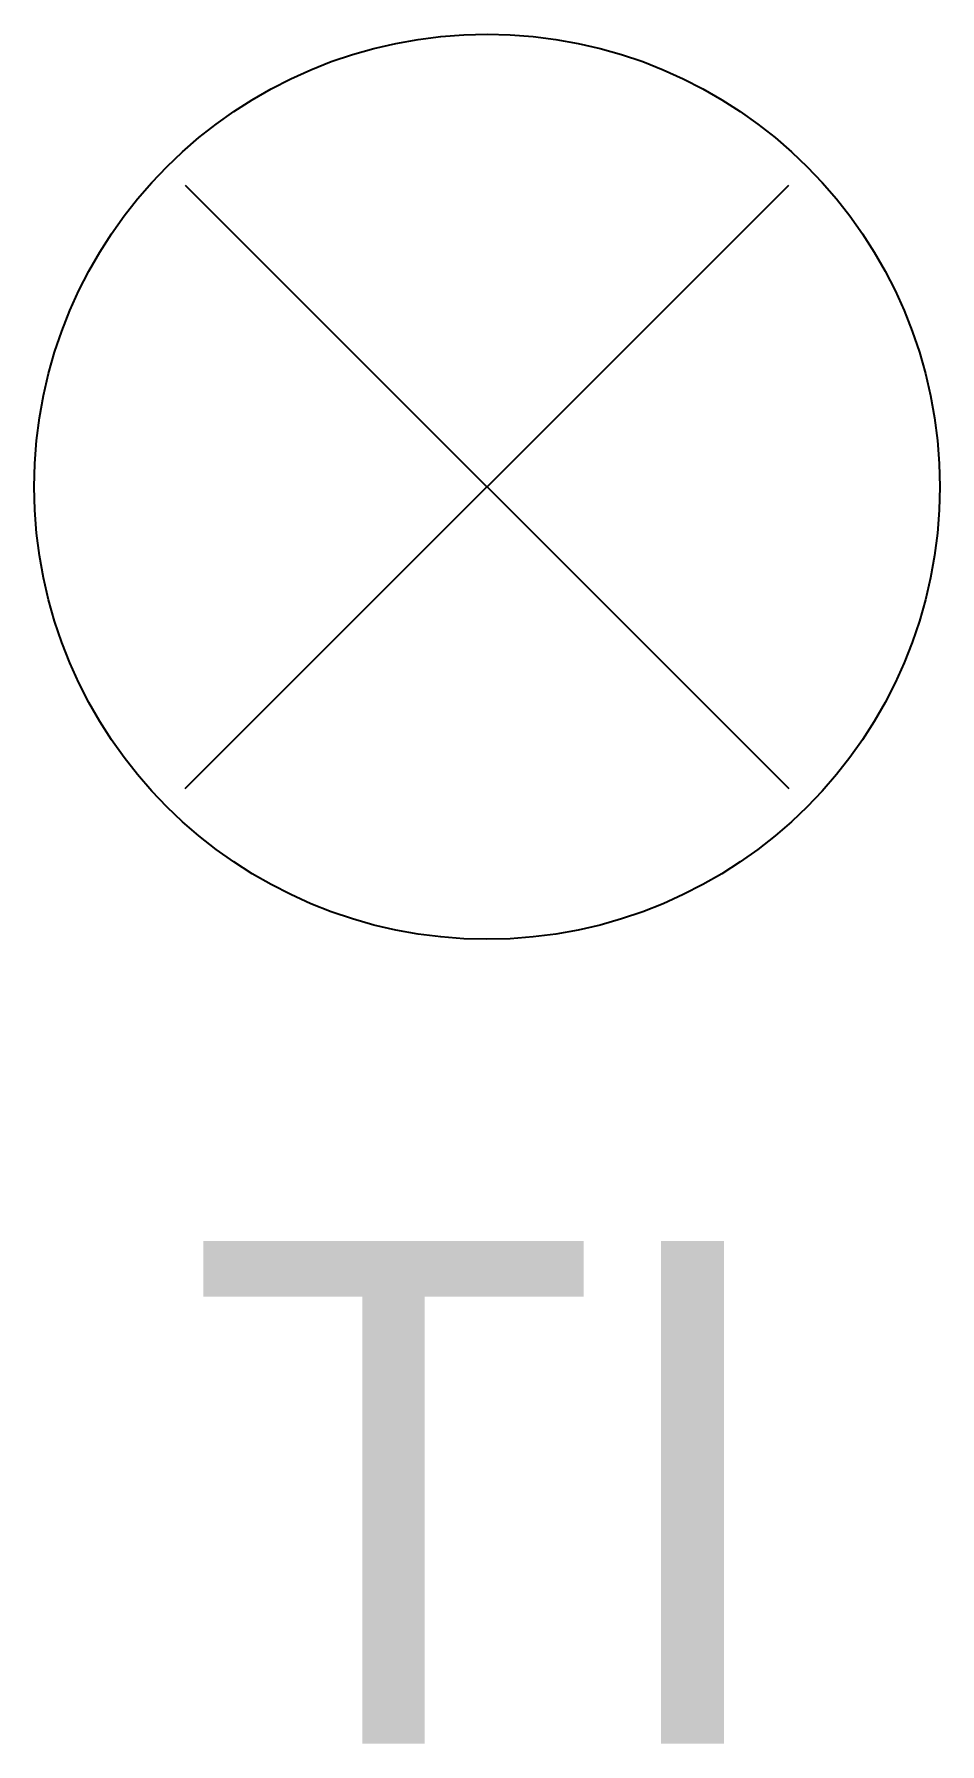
# Model space of a CAD drawing. Header units: metres. Extents: x -0.09 to 0.09, y -0.25 to 0.09.
import ezdxf
from ezdxf.enums import TextEntityAlignment as Align

# ---------------------------------------------------------------- set-up
doc = ezdxf.new("R2010")
doc.units = ezdxf.units.M

msp = doc.modelspace()

# ---------------------------------------------------------------- linework, layer by layer
for p, q in [((-0.06, -0.06), (0.06, 0.06)), ((-0.06, 0.06), (0.06, -0.06))]:
    msp.add_line(p, q)
msp.add_circle((0, 0), 0.09)

# ---------------------------------------------------------------- texts
msp.add_text('TI', height=0.1).set_placement((0, -0.2), align=Align.MIDDLE_CENTER)

doc.saveas('drawing.dxf')
